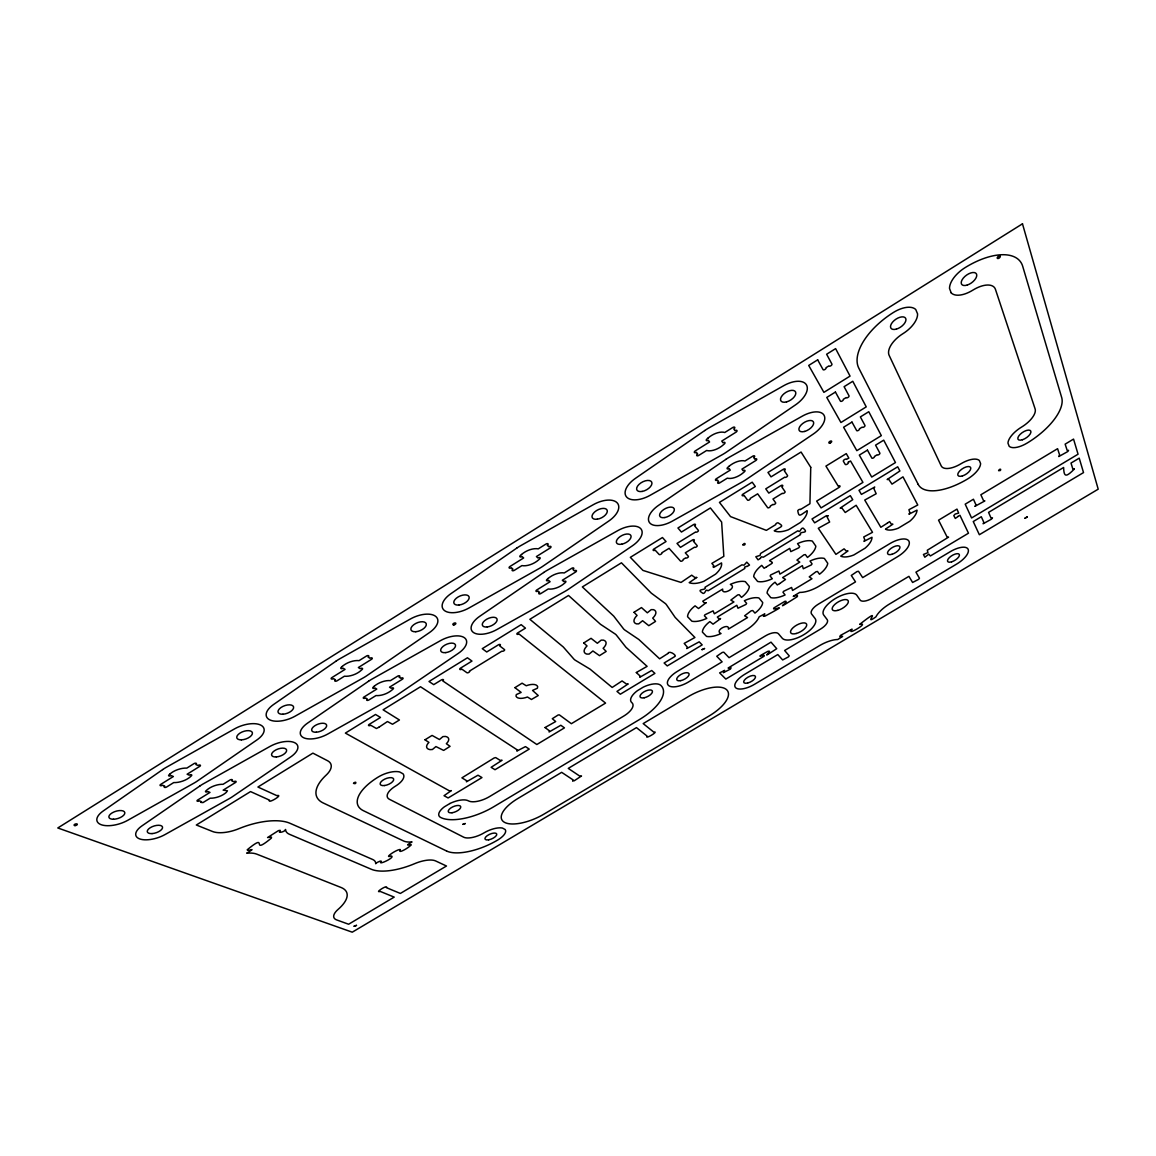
<?xml version="1.0" encoding="UTF-8"?>
<svg xmlns="http://www.w3.org/2000/svg" width="1156" height="1156" viewBox="0 0 1156 1156"><rect width="100%" height="100%" fill="white"/><g stroke="black" fill="none" stroke-linecap="round" stroke-linejoin="round"><path stroke-width="1.5" d="M760.489 558.362L758.047 559.851L755.822 556.73L760.157 555.357L760.518 553.507L797.842 530.792C800.559 533.523 800.4 527.671 803.03 528.061C810.428 534.375 798.55 530.604 800.53 534.607L763.379 557.178L761.298 556.831L760.446 558.218M957.876 516.414L959.928 515.287L968.482 533.205L930.407 555.949L928.788 554.172L924.843 557.221L923.442 554.475L927.936 552.626L927.3 550.227L948.556 537.15L947.111 537.02L938.542 520.186L956.98 509.102L958.671 513.105L955.203 514.044L953.787 515.59L955.318 518.437L957.919 516.587M764.492 614.775L764.781 613.822L759.174 616.798A23.423 10.346 -28.4 0 1 745.663 630.323L677.243 671.448A17.037 7.341 -27.2 0 0 668.428 685.392A17.037 7.341 -27.2 0 0 688.499 681.982L722.124 661.839L716.749 656.261L722.269 652.446L723.786 652.186L729.06 657.677L765.518 635.829A11.314 4.826 -28.6 0 1 778.45 633.748L782.236 638.213A19.19 8.121 -29.1 0 0 803.781 634.716A19.19 8.121 -29.1 0 0 815.11 618.561L811.541 613.937A11.416 4.855 -29.6 0 1 818.361 604.155L855.512 581.887L851.293 575.442L857.044 571.541L858.518 571.31L862.665 577.61L897.562 556.686A17.658 7.586 -31.1 0 0 908.862 541.051A17.658 7.586 -31.1 0 0 889.845 543.638L819.301 586.049A23.712 10.462 -29.8 0 1 799.692 592.407C785.488 600.903 799.721 592.537 797.207 596.727C768.986 614.544 791.268 600.181 784.866 601.337L773.985 607.883C770.561 612.246 793.204 600.932 765.214 616.018L763.379 616.321L764.188 614.978M279.983 831.265L280.186 830.326L278.466 830.615L267.571 837.536L271.458 837.074L271.385 838.114C248.829 856.668 269.796 831.048 247.182 849.833C248.208 851.813 257.86 846.351 246.69 853.186A24.348 10.187 -19.7 0 1 256.719 854.125L341.006 887.461A44.477 17.34 -21 0 1 338.13 909.367A21.473 8.222 -21.7 0 0 336.743 919.945L348.621 924.236L394.196 897.114L380.208 891.421C373.764 893.285 388.214 883.979 386.465 887.678L400.366 893.443L446.476 866.017L435.668 860.96A21.473 8.395 -22.6 0 0 414.614 863.677A44.419 17.976 -22.4 0 1 371.336 869.269L289.361 834.242A24.276 10.462 -20.8 0 1 285.561 829.473C285.257 831.944 277.426 833.375 279.738 831.424M381.018 861.87C382.882 859.284 374.862 863.373 375.7 863.734A22.426 9.002 -21.6 0 0 372.752 859.529L289.968 823.274A49.188 20.967 -19.9 0 0 238.859 828.693A25.562 11.285 -19.4 0 1 212.502 831.482L196.332 825.008L250.534 791.585L269.464 800.125C267.195 804.547 284.535 794.013 276.79 795.617L257.904 787.034L312.886 753.134L327.567 760.735A25.49 11.603 -20.6 0 1 326.079 775.199A49.058 21.834 -21.6 0 0 323.218 802.972L403.603 840.99A22.426 9.205 -22.6 0 0 412.042 841.944C404.73 846.264 407.822 844.819 411.233 844.761C409.238 847.521 396.884 854.804 400.352 849.544C396.999 848.981 382.723 858.98 391.205 855.975C396.118 856.972 378.344 865.41 380.786 862.015M723.902 671.448L723.338 672.691L730.476 669.049L731.083 667.72L728.107 668.038L771.009 642.144L776.716 648.689C755.937 662.359 775.069 649.166 767.685 651.449C750.851 660.654 766.934 652.851 763.943 656.319L725.838 679.078L719.639 672.879L724.61 670.35L724.147 671.289M851.062 630.584C848.302 634.904 869.977 622.029 859.674 624.385C885.713 603.808 861.177 627.318 875.93 616.842A21.95 8.858 -30.3 0 1 889.571 603.967L956.604 564.099A17.037 6.95 -31.5 0 0 968.078 549.172A17.037 6.95 -31.5 0 0 950.232 551.701L915.942 572.162L919.453 578.246L918.601 579.358L912.604 582.465L908.919 576.353L872.404 598.129A11.329 4.74 -30.3 0 1 860.078 600.007L856.842 595.282A19.305 8.135 -29.8 0 0 835.47 598.476A19.305 8.135 -29.8 0 0 823.737 615.064L827.19 619.645A11.228 4.696 -29.3 0 1 820.457 629.124L784.621 650.496L789.216 655.828L788.464 656.868L782.67 659.946L777.786 654.571L744.739 674.295A16.401 6.763 -28 0 0 735.592 687.661A16.401 6.763 -28 0 0 754.42 684.366L819.546 645.64A21.661 8.771 -29.1 0 1 837.782 639.514L842.623 636.378L839.805 636.667L840.47 635.424L852.059 629.124L851.293 630.439M747.079 566.512L749.507 565.038L746.762 562.148L744.059 565.154L741.849 564.865L704.972 587.306C707.385 590.846 694.308 588.158 703.166 593.476C705.637 593.563 705.276 588.303 708.093 590.788L744.811 568.477L744.594 567.105L746.819 566.324M696.721 577.48L689.207 582.638A19.594 9.277 -28.5 0 0 703.86 581.295L715.535 574.185A19.594 9.277 -28.5 0 0 721.532 562.914L713.714 567.379L713.035 566.874L713.917 565.876L711.865 563.391L723.829 556.325L721.633 522.064L710.391 507.961L677.936 527.989L681.433 532.049L693.528 524.607A1.59 0.78 -28.9 0 1 695.377 524.39A1.59 0.78 -28.9 0 1 694.554 525.821L698.325 530.329A1.575 0.78 -28.8 0 1 697.487 531.76A1.575 0.78 -28.8 0 1 695.652 531.977L677.011 543.436L680.465 547.366L692.386 540.04A1.561 0.766 -28.7 0 1 694.221 539.823A1.561 0.766 -28.7 0 1 693.398 541.225L697.126 545.574A1.546 0.751 -28.6 0 1 696.302 546.961A1.546 0.751 -28.6 0 1 694.496 547.193L685.291 552.828L688.326 556.267A1.546 0.751 -28.4 0 1 687.531 557.64A1.546 0.751 -28.4 0 1 685.71 557.871L683.109 559.475A1.532 0.751 -28.3 0 1 682.3 560.848A1.532 0.751 -28.3 0 1 680.494 561.079L669.049 548.334L661.752 552.814A1.561 0.766 -28 0 1 660.972 554.215A1.561 0.766 -28 0 1 659.108 554.447L655.12 550.111A1.575 0.78 -27.9 0 1 653.241 550.343A1.575 0.78 -27.9 0 1 654.036 548.927L666.044 541.528L662.46 537.526L630.338 557.337L642.953 570.414L681.043 582.451L691.707 575.182L694.872 577.509L696.721 577.48M887.418 523.104L880.829 527.295L864.746 500.057L876.176 493.742L873.82 488.497L874.731 487.037L861.408 494.407L859.009 490.346L897.706 466.793L899.903 470.983L887.143 479.538L888.805 479.393L891.998 484.133L902.981 476.836L917.763 504.999L908.934 509.695L909.873 512.903L908.919 514.203L916.997 510.114A18.973 8.367 -31.6 0 1 909.743 521.284L898.328 528.162A18.973 8.367 -31.6 0 1 885.453 529.13L892.88 524.203L891.29 524.116L889.629 521.616L887.418 523.047M1074.3 469.061C1065.933 477.573 1063.91 477.182 1063.621 467.486L988.568 512.383L991.039 518.047L992.469 517.845L991.516 519.116L983.12 523.769L983.828 522.353L981.3 516.732L973.251 521.544L979.349 534.722L1083.519 472.587L1079.227 458.152L1071.005 463.065L1072.884 469.148L1074.3 469.105M634.037 612.333L637.072 615.44A11.994 5.607 -27.1 0 0 636.479 623.864L638.704 623.879L642.577 620.729L648.805 625.671L655.553 621.393L652.721 618.113A11.994 5.607 -27.1 0 0 653.458 609.66L651.218 609.631L647.331 612.81L641.479 607.579L634.052 612.261M827.956 515.778L827.089 516.905L829.647 522.006L818.303 528.278L835.918 554.389L844.068 548.84L846.438 551.166L847.998 550.935L840.715 556.108A18.799 8.323 -30.7 0 0 853.793 554.981L865.093 548.175A18.799 8.323 -30.7 0 0 871.956 537.265L863.951 541.384L864.832 540.069L863.734 536.976L872.52 532.309L856.148 505.288L845.224 512.498L841.843 507.946L840.152 508.12L852.752 499.667L850.31 495.649L812.018 518.957L814.633 522.844L826.424 515.692L827.956 515.778M636.32 672.561L640.092 676.029L639.759 677.286L651.695 670.494L654.903 673.384L620.324 694.207L616.972 691.418L628.199 683.904L626.624 684.15L622.072 680.942L612.174 687.444L590.008 669.107L575.385 660.293A24.536 11.416 -26.1 0 1 573.81 658.992L563.29 646.984L529.867 619.298L568.521 595.47L600.441 624.269L614.992 633.893A24.536 11.416 -26.1 0 1 616.495 635.251L625.96 647.273L647.114 666.362L636.335 672.503M766.515 566.83L764.116 568.29L761.732 565.371A19.016 8.684 -29.4 0 0 753.683 576.627L757.599 581.439A19.016 8.684 -29.4 0 0 772.295 578.751L770.127 575.991L770.676 574.966L778.913 571.006L779.924 574.127L799.793 562.119L796.932 560.096L803.868 554.851L805.385 554.591L807.466 557.467A19.117 8.713 -30 0 0 815.847 546.167L812.307 541.08A19.117 8.713 -30 0 0 797.539 543.638L799.663 546.615L798.796 547.814L790.791 551.629L789.721 548.378L769.506 560.66C774.173 563.333 773.191 562.38 766.515 566.83M1024.953 518.235L1027.294 516.876L1024.953 518.235M572.625 780.806L574.243 780.762L581.511 775.994L579.835 776.167L568.261 768.393L636.465 727.615L647.071 736.083C644.152 740.129 659.758 730.823 653.761 732.095L643.184 723.598L688.152 696.707A32.686 13.511 -27.2 0 1 726.575 689.684A32.686 13.511 -27.2 0 1 709.206 715.925L544.115 814.041A32.224 12.976 -24.3 0 1 504.276 822.205A32.224 12.976 -24.3 0 1 517.888 798.493L561.657 772.338L573.318 780.054L572.639 780.762M706.027 602.767L698.527 608.518L695.074 605.845A18.828 8.583 -28.1 0 0 687.574 616.726L691.909 621.22A18.828 8.583 -28.1 0 0 706.822 618.359L704.409 615.787L704.9 614.804L713.093 610.859L714.336 613.807L733.93 601.958L730.852 600.109L737.615 594.964L739.161 594.69L741.502 597.377A18.901 8.627 -28.6 0 0 749.334 586.453L745.36 581.67A18.901 8.627 -28.6 0 0 730.375 584.401C738.193 587.812 721.055 596.193 722.673 589.083L702.747 601.192L704.235 602.811L706.027 602.767M514.969 687.704L521.154 692.415L516.298 694.583L516.01 696.129A11.835 5.433 -24.7 0 0 527.468 697.01L531.442 699.481L538.248 695.522L532.54 690.421L537.381 688.254L537.699 686.707A11.835 5.433 -24.7 0 0 526.24 685.754L522.079 683.182L514.998 687.589M810.746 467.313L809.937 503.741L800.458 509.536A1.532 0.723 -30.5 0 0 798.738 509.738A1.532 0.723 -30.5 0 0 797.828 511.14C798.998 517.483 799.779 515.533 807.163 510.677A19.883 9.407 -30.3 0 1 800.4 522.483L788.508 529.723A19.883 9.407 -30.3 0 1 774.245 530.763C782.121 525.893 784.173 526.616 778.378 523.018A1.532 0.723 -30.1 0 0 776.644 523.22A1.532 0.723 -30.1 0 0 775.763 524.607L766.356 530.358L730.534 516.602L719.451 502.383L752.195 482.182L755.33 486.531L743.077 494.074A1.59 0.795 -30 0 0 742.195 495.548A1.59 0.795 -30 0 0 744.03 495.36L747.527 500.071A1.59 0.78 -30 0 0 749.334 499.869A1.59 0.78 -30 0 0 750.215 498.409L757.657 493.829L767.642 507.657A1.561 0.751 -30.2 0 0 769.419 507.455A1.561 0.751 -30.2 0 0 770.301 506.025L772.959 504.392A1.561 0.751 -30.3 0 0 774.737 504.204A1.561 0.751 -30.3 0 0 775.618 502.759L772.974 499.031L782.352 493.28A1.575 0.766 -30.6 0 0 784.129 493.092A1.575 0.766 -30.6 0 0 785.04 491.632L781.803 486.922A1.59 0.78 -30.7 0 0 782.713 485.448A1.59 0.78 -30.7 0 0 780.921 485.636L768.783 493.092L765.763 488.844L784.765 477.153A1.604 0.78 -30.9 0 0 786.571 476.966A1.604 0.78 -30.9 0 0 787.496 475.477L784.23 470.593A1.604 0.795 -30.9 0 0 785.155 469.09A1.604 0.795 -30.9 0 0 783.335 469.278L771.023 476.864L767.974 472.457L801.065 452.039L810.746 467.313M378.922 727.225L376.423 728.511L370.715 725.245A1.546 0.723 -21.8 0 1 368.721 725.592A1.546 0.723 -21.8 0 1 369.212 724.379L380.497 717.442L375.527 714.48L345.369 733.092L449.568 790.935L451.331 790.617L444.02 795.704L448.123 797.958L481.98 777.569L478.006 775.214L466.446 781.803L466.576 780.676L461.909 777.858L494.176 757.96L495.707 757.599L500.216 760.388L502.08 760.258L491.112 767.324L495.014 769.708L529.217 749.102L525.46 746.603L516.833 751.068L517.426 750.013L420.509 686.751L383.098 709.813L399.441 719.986L392.52 724.248L387.448 721.546L378.922 727.225M779.635 583.549L777.28 584.965L775.011 582.191A18.583 8.28 -29.4 0 0 767.064 593.057L770.792 597.652A18.583 8.28 -29.4 0 0 785.083 594.95L783.002 592.277L783.566 591.337L791.614 587.465L792.554 590.456L811.974 578.751L809.229 576.844L816.02 571.743L817.494 571.483L819.488 574.229A18.669 8.309 -29.9 0 0 827.754 563.304L824.373 558.449A18.669 8.309 -29.9 0 0 810.024 561.036L812.047 563.868L811.353 564.908L803.29 568.766L802.38 565.645L782.612 577.595L785.516 579.459L779.635 583.607M720.491 618.561L718.757 618.619L717.327 617.058L736.82 605.282L737.976 608.229L745.996 604.4L746.603 603.345L744.363 600.715A18.467 8.222 -28.6 0 1 758.928 597.97L762.714 602.522A18.467 8.222 -28.6 0 1 754.955 613.099L752.729 610.527L751.227 610.802L744.608 615.801L747.556 617.564L728.396 629.095C729.898 622.477 713.743 630.497 721.026 633.531A18.395 8.193 -28.1 0 1 706.547 636.407L702.4 632.101A18.395 8.193 -28.1 0 1 709.842 621.596L713.05 624.168L720.463 618.72M975.086 506.241L984.869 500.924L983.539 500.649L980.852 494.768L1057.595 448.687L1059.619 455.016L1058.795 456.548L1067.667 451.606L1068.549 450.349L1067.205 450.464L1065.138 444.15L1073.548 439.092L1078.057 454.207L971.589 517.96L965.202 504.175L973.439 499.233L976.083 505.114L975.086 506.241M667.879 653.501L659.614 658.804L638.82 639.47L624.934 630.107A24.681 11.546 -27.1 0 1 623.445 628.734L613.735 616.134L582.349 586.93L621.451 562.813L651.305 593.158L665.09 603.36A24.681 11.546 -27.1 0 1 666.477 604.79L675.162 617.405L694.915 637.491L684.193 643.401L687.545 647.403L686.794 648.559L699.192 641.84L702.183 644.889L667.258 665.928L664.108 662.995L674.786 656.565C677.445 655.784 669.165 649.845 667.879 653.458M545.083 727.586L549.331 730.78L549.1 731.965L560.833 725.274L564.446 727.875L536.846 744.507L442.748 680.898A1.546 0.737 -23.2 0 0 443.326 679.641A1.546 0.737 -23.2 0 0 441.361 679.945L433.731 684.641L429.006 681.505L467.443 657.793L471.98 661.073L460.478 668.168A1.546 0.751 -23.6 0 0 459.886 669.44A1.546 0.751 -23.6 0 0 461.851 669.136L466.88 672.691A1.532 0.737 -23.7 0 0 468.83 672.387A1.532 0.737 -23.7 0 0 469.423 671.13L501.921 651.146A1.546 0.737 -24.5 0 0 503.843 650.842A1.546 0.737 -24.5 0 0 504.478 649.571L499.638 645.857A1.546 0.751 -24.4 0 0 500.259 644.571A1.546 0.751 -24.4 0 0 498.323 644.86L486.734 651.984L482.269 648.66L521.168 624.659L525.445 628.142L517.686 632.924A1.546 0.751 -24.8 0 0 517.035 634.239A1.546 0.751 -24.8 0 0 518.972 633.95L605.571 703.094L571.367 723.699L559.388 714.899L558.175 714.972L552.293 718.7L555.689 721.546L545.112 727.485M702.053 649.643L704.524 648.516L702.053 649.643M200.884 802.409L202.994 802.582L210.117 798.204A12.875 5.881 -19 0 0 226.258 792.438L227.457 790.776L223.151 790.14L235.477 782.511A1.59 0.723 -19.3 0 0 235.853 781.355A1.59 0.723 -19.3 0 0 233.743 781.731L231.72 780.806A1.59 0.737 -19.2 0 0 232.096 779.635A1.59 0.737 -19.2 0 0 229.986 780.011L223.079 784.303A12.875 5.881 -19 0 0 206.78 790.097L205.797 790.993A1.604 0.737 -18.8 0 0 205.913 791.947A1.604 0.737 -18.8 0 0 207.907 791.513L209.973 792.409L197.647 800.053A1.59 0.723 -18.7 0 0 197.3 801.195A1.59 0.723 -18.7 0 0 199.424 800.805L201.505 801.686L200.913 802.293M425.018 739.826L428.919 742.398A11.82 5.318 -23 0 0 429.989 749.623L432.402 749.507L435.928 746.574L443.658 750.417L450.074 746.343L446.361 743.713A11.82 5.318 -23 0 0 445.421 736.444L442.907 736.603L439.453 739.522L432.084 735.418L425.032 739.768M848.287 462.169L848.331 462.414A1.85 0.881 -31.8 0 1 847.203 464.134A1.85 0.881 -31.8 0 1 845.195 464.336L843.389 461.287A1.85 0.896 -31.9 0 1 844.516 459.553A1.85 0.896 -31.9 0 1 846.539 459.351L848.836 458.108L846.279 453.614L825.933 466.099L838.259 486.199A1.546 0.737 -31.4 0 1 839.964 486.011A1.546 0.737 -31.4 0 1 839.025 487.442L816.642 501.112L821.078 507.889L862.94 482.384L850.556 460.998L848.287 462.169M583.794 642.938L587.031 645.958A11.936 5.549 -26.1 0 0 586.843 654.094L589.126 654.079L592.898 650.973L599.502 655.654L606.178 651.42L603.129 648.299A11.936 5.549 -26.1 0 0 603.446 640.135L601.178 640.135L597.363 643.271L591.048 638.329L583.794 642.938M462.862 824.401L465.304 823.52L462.891 824.315M742.831 544.823C746.126 546.369 745.634 541.051 742.86 544.707M998.596 470.593C1001.847 471.59 1000.98 466.923 998.625 470.478M353.548 783.392C356.612 785.04 356.727 779.982 353.563 783.335M354.126 926.187L356.481 925.392L354.126 926.187M169.918 774.058L168.921 774.982A1.662 0.78 -18.1 0 0 169.079 775.994A1.662 0.78 -18.1 0 0 171.146 775.56L173.357 776.514L160.684 784.418A1.647 0.766 -18 0 0 160.352 785.618A1.647 0.766 -18 0 0 162.591 785.227L164.802 786.167A1.647 0.766 -18 0 0 164.484 787.352A1.647 0.766 -18 0 0 166.695 786.961L173.718 782.583A13.366 6.242 -18.3 0 0 190.48 776.673L191.463 775.748A1.633 0.766 -18.4 0 0 191.332 774.751A1.633 0.766 -18.4 0 0 189.281 775.185L187.127 774.231L199.8 766.327A1.647 0.78 -18.6 0 0 200.161 765.113A1.647 0.78 -18.6 0 0 197.965 765.489L195.798 764.506A1.647 0.78 -18.5 0 0 196.159 763.292A1.647 0.78 -18.5 0 0 193.933 763.668L186.839 768.104A13.366 6.242 -18.3 0 0 169.918 774.058M342.234 666.463L341.15 667.446A1.647 0.824 -21.2 0 0 341.136 668.587A1.647 0.824 -21.2 0 0 343.144 668.197L345.066 669.382L331.888 677.604A1.647 0.824 -21 0 0 331.382 678.933A1.647 0.824 -21 0 0 333.535 678.615L335.471 679.771A1.633 0.809 -21.1 0 0 334.965 681.086A1.633 0.809 -21.1 0 0 337.104 680.768L344.416 676.217A13.294 6.661 -21.4 0 0 361.091 670.437L362.175 669.454A1.633 0.809 -21.6 0 0 362.218 668.327A1.633 0.809 -21.6 0 0 360.224 668.703L358.346 667.532L371.524 659.31A1.633 0.824 -21.8 0 0 372.059 657.966A1.633 0.824 -21.8 0 0 369.934 658.284L368.07 657.07A1.647 0.824 -21.8 0 0 368.605 655.727A1.647 0.824 -21.8 0 0 366.466 656.03L359.083 660.64A13.294 6.661 -21.4 0 0 342.234 666.463M374.183 686.303L373.128 687.256A1.59 0.78 -21.9 0 0 373.07 688.34A1.59 0.78 -21.9 0 0 375.006 687.965L376.798 689.063L363.996 696.996A1.59 0.766 -21.7 0 0 363.49 698.267A1.59 0.766 -21.7 0 0 365.556 697.935L367.348 699.019A1.575 0.766 -21.7 0 0 366.842 700.276A1.575 0.766 -21.7 0 0 368.894 699.958L375.989 695.565A12.846 6.242 -22 0 0 392.057 689.915L393.112 688.99A1.575 0.766 -22.2 0 0 393.185 687.907A1.575 0.766 -22.2 0 0 391.277 688.297L389.529 687.184L402.317 679.266A1.59 0.766 -22.4 0 0 402.866 677.98A1.59 0.766 -22.4 0 0 400.829 678.297L399.08 677.17A1.59 0.78 -22.4 0 0 399.629 675.884A1.59 0.78 -22.4 0 0 397.577 676.202L390.41 680.638A12.846 6.242 -22 0 0 374.183 686.303M521.5 554.519L520.316 555.574A1.662 0.867 -25.4 0 0 520.113 556.86A1.662 0.867 -25.4 0 0 522.064 556.527L523.654 557.958L509.94 566.512A1.662 0.867 -25.1 0 0 509.261 567.986A1.662 0.867 -25.1 0 0 511.328 567.726L512.946 569.128A1.647 0.853 -25.2 0 0 512.253 570.587A1.647 0.853 -25.2 0 0 514.319 570.327L521.92 565.602A13.41 7.008 -25.6 0 0 538.508 559.966L539.679 558.926A1.647 0.853 -25.7 0 0 539.895 557.654A1.647 0.853 -25.7 0 0 537.974 557.987L536.413 556.556L550.126 548.016A1.647 0.867 -26 0 0 550.848 546.528A1.647 0.867 -26 0 0 548.811 546.774L547.265 545.314A1.662 0.867 -26 0 0 547.987 543.826A1.662 0.867 -26 0 0 545.935 544.071L538.248 548.869A13.41 7.008 -25.6 0 0 521.5 554.519M548.117 578.477L546.961 579.488A1.604 0.809 -25.7 0 0 546.73 580.702A1.604 0.809 -25.7 0 0 548.609 580.37L550.097 581.714L536.803 589.95A1.604 0.809 -25.5 0 0 536.109 591.337A1.604 0.809 -25.5 0 0 538.104 591.077L539.606 592.392A1.59 0.809 -25.5 0 0 538.913 593.779A1.59 0.809 -25.5 0 0 540.892 593.519L548.262 588.953A12.962 6.546 -25.9 0 0 564.244 583.462L565.385 582.465A1.59 0.795 -26 0 0 565.631 581.251A1.59 0.795 -26 0 0 563.781 581.584L562.322 580.254L575.616 572.032A1.604 0.809 -26.3 0 0 576.353 570.616A1.604 0.809 -26.3 0 0 574.388 570.862L572.942 569.503A1.604 0.809 -26.3 0 0 573.665 568.087A1.604 0.809 -26.3 0 0 571.7 568.333L564.244 572.957A12.962 6.546 -25.9 0 0 548.117 578.477M708.137 437.98L706.851 439.107A1.705 0.91 -30.3 0 0 706.432 440.552A1.705 0.91 -30.3 0 0 708.325 440.277L709.567 441.968L695.291 450.883A1.691 0.896 -29.9 0 0 694.409 452.487A1.691 0.896 -29.9 0 0 696.389 452.314L697.66 453.99A1.691 0.896 -29.9 0 0 696.765 455.594A1.691 0.896 -29.9 0 0 698.744 455.406L706.648 450.479A13.756 7.254 -30.4 0 0 723.121 445.017L724.393 443.904A1.691 0.881 -30.5 0 0 724.812 442.488A1.691 0.881 -30.5 0 0 722.962 442.762L721.749 441.072L736.025 432.171A1.705 0.896 -30.8 0 0 736.95 430.538A1.705 0.896 -30.8 0 0 734.999 430.711L733.8 428.977A1.705 0.896 -30.8 0 0 734.725 427.344A1.705 0.896 -30.8 0 0 732.774 427.503L724.769 432.489A13.756 7.254 -30.4 0 0 708.137 437.98M728.959 466.359L727.702 467.443A1.647 0.838 -30.2 0 0 727.283 468.801A1.647 0.838 -30.2 0 0 729.104 468.527L730.26 470.102L716.431 478.671A1.633 0.838 -29.8 0 0 715.55 480.202A1.633 0.838 -29.8 0 0 717.457 480.015L718.642 481.575A1.633 0.824 -29.8 0 0 717.76 483.092A1.633 0.824 -29.8 0 0 719.653 482.905L727.312 478.165A13.294 6.777 -30.3 0 0 743.178 472.818L744.421 471.749A1.633 0.824 -30.3 0 0 744.854 470.42A1.633 0.824 -30.3 0 0 743.062 470.68L741.935 469.119L755.764 460.565A1.647 0.838 -30.7 0 0 756.674 459.004A1.647 0.838 -30.7 0 0 754.81 459.192L753.683 457.574A1.647 0.838 -30.7 0 0 754.608 456.013A1.647 0.838 -30.7 0 0 752.729 456.201L744.97 460.998A13.294 6.777 -30.3 0 0 728.959 466.359M162.678 769.578L103.173 811.006A20.707 9.393 -17.3 0 0 101.034 824.647A20.707 9.393 -17.3 0 0 127.68 820.341L193.861 783.19A27.484 12.846 -18.3 0 0 197.373 781.008L256.921 739.941A20.548 9.884 -19.3 0 0 260.707 725.087A20.548 9.884 -19.3 0 0 234.726 728.786L166.262 767.338A27.484 12.846 -18.3 0 0 162.678 769.578M336.165 661.059L273.611 704.481A20.519 10.028 -20.1 0 0 269.391 719.668A20.519 10.028 -20.1 0 0 295.083 716.185L363.215 677.907A27.354 13.684 -21.4 0 0 366.857 675.653L429.396 632.621A20.548 10.491 -22.9 0 0 435.393 616.162A20.548 10.491 -22.9 0 0 410.438 618.98L339.907 658.732A27.354 13.684 -21.4 0 0 336.165 661.059M516.703 548.146L450.883 593.693A20.577 10.621 -23.9 0 0 444.424 610.527A20.577 10.621 -23.9 0 0 469.09 607.94L539.245 568.477A27.585 14.407 -25.6 0 0 543.031 566.122L608.779 521.038A20.837 10.982 -27.4 0 0 617.145 502.817A20.837 10.982 -27.4 0 0 593.303 504.681L520.605 545.719A27.585 14.407 -25.6 0 0 516.703 548.146M704.741 430.538L635.424 478.367A20.967 11.069 -28.5 0 0 626.552 496.964A20.967 11.069 -28.5 0 0 650.062 495.346L722.356 454.64A28.293 14.927 -30.4 0 0 726.3 452.198L795.458 404.903A21.53 11.3 -32.2 0 0 806.411 384.818A21.53 11.3 -32.2 0 0 783.797 385.642L708.787 428.009A28.293 14.927 -30.4 0 0 704.741 430.538M200.031 785.878L142.043 825.817A19.941 8.858 -18.1 0 0 139.544 838.866A19.941 8.858 -18.1 0 0 165.019 834.574L229.278 798.637A26.501 12.095 -19 0 0 232.688 796.527L290.705 756.92A19.825 9.291 -20.1 0 0 294.78 742.744A19.825 9.291 -20.1 0 0 269.912 746.473L203.528 783.71A26.501 12.095 -19 0 0 200.031 785.878M368.547 681.245L307.684 723.035A19.811 9.421 -20.8 0 0 303.219 737.528A19.811 9.421 -20.8 0 0 327.813 734.002L393.878 697.01A26.415 12.846 -22 0 0 397.418 694.828L458.253 653.4A19.854 9.826 -23.4 0 0 464.409 637.722A19.854 9.826 -23.4 0 0 440.508 640.626L372.174 678.991A26.415 12.846 -22 0 0 368.547 681.245M543.681 572.495L479.754 616.278A19.898 9.942 -24.3 0 0 473.165 632.289A19.898 9.942 -24.3 0 0 496.777 629.601L564.749 591.511A26.66 13.482 -25.9 0 0 568.434 589.242L632.274 545.892A20.143 10.259 -27.5 0 0 640.67 528.581A20.143 10.259 -27.5 0 0 617.824 530.604L547.453 570.154A26.66 13.482 -25.9 0 0 543.681 572.495M725.838 459.394L658.631 505.288A20.273 10.332 -28.6 0 0 649.773 522.946A20.273 10.332 -28.6 0 0 672.301 521.154L742.282 481.908A27.339 13.93 -30.3 0 0 746.111 479.552L813.159 434.136A20.794 10.534 -31.9 0 0 823.953 415.105A20.794 10.534 -31.9 0 0 802.278 416.16L729.754 456.967A27.339 13.93 -30.3 0 0 725.838 459.394M1022.482 223.816L57.8 827.971L352.248 932.184L1098.2 489.176L1022.482 223.816M817.668 359.848L808.709 365.441L823.896 392.361L850.05 376.105L835.615 348.621L826.627 354.242L831.901 364.039A1.748 0.91 -33.3 0 1 830.861 365.758A1.748 0.91 -33.3 0 1 828.939 365.888L825.991 367.724A1.748 0.91 -33.2 0 1 824.951 369.458A1.748 0.91 -33.2 0 1 823.029 369.573L817.668 359.848M835.427 392.057L826.771 397.433L840.932 422.504L866.234 406.883L852.781 381.278L844.097 386.682L849.01 395.8A1.691 0.853 -32.9 0 1 847.984 397.433A1.691 0.853 -32.9 0 1 846.134 397.577L843.273 399.34A1.676 0.853 -32.8 0 1 842.262 400.973A1.676 0.853 -32.8 0 1 840.412 401.118L835.427 392.057M851.972 422.085L843.605 427.243L856.827 450.667L881.334 435.639L868.777 411.724L860.367 416.911L864.948 425.422A1.633 0.795 -32.6 0 1 863.951 426.983A1.633 0.795 -32.6 0 1 862.174 427.128L859.414 428.833A1.633 0.795 -32.5 0 1 858.402 430.379A1.633 0.795 -32.5 0 1 856.639 430.538L851.972 422.085M867.448 450.132L859.327 455.103L871.711 477.038L895.467 462.559L883.719 440.161L875.569 445.147L879.861 453.123A1.575 0.751 -32.3 0 1 878.863 454.597A1.575 0.751 -32.3 0 1 877.173 454.756L874.485 456.403A1.575 0.751 -32.2 0 1 873.503 457.877A1.575 0.751 -32.2 0 1 871.812 458.051L867.448 450.132M449.872 803.521L444.323 806.859A16.849 6.994 -23.2 0 0 440.667 817.465A42.714 17.846 -23.5 0 0 493.901 806.657L639.355 719.61A43.133 18.568 -26.1 0 0 660.683 685.277A17.065 7.369 -26.5 0 0 643.242 687.155L637.447 690.652A17.065 7.369 -26.5 0 0 631.826 702.631A17.008 7.312 -26 0 1 623.59 716.171L489.465 796.628A16.863 7.052 -23.6 0 1 468.353 800.833A16.849 6.994 -23.2 0 0 449.872 803.521M446.606 851.018L363.403 810.688A45.127 19.609 -22.3 0 1 378.229 777.034A18.077 7.948 -22.1 0 1 399.629 771.948L403.01 773.798A18.077 7.948 -22.1 0 1 395.468 786.138A17.73 7.673 -22.4 0 0 389.442 799.302L463.643 837.175A16.242 6.531 -23.5 0 0 484.003 832.884A15.967 6.315 -23.7 0 1 502.47 828.072L505.143 829.531A15.967 6.315 -23.7 0 1 497.615 840.08A41.009 16.415 -23.5 0 1 446.606 851.018M918.211 484.393L858.807 368.143A55.3 28.12 -34.7 0 1 893.443 312.452A22.21 11.473 -34.9 0 1 915.754 309.533L917.561 313.825A22.21 11.473 -34.9 0 1 902.908 333.694A21.704 10.982 -34.6 0 0 889.137 355.354L941.186 465.854A19.045 8.526 -33 0 0 960.882 463.802A18.684 8.208 -32.9 0 1 979.305 460.449L980.591 463.513A18.684 8.208 -32.9 0 1 967.63 478.945A48.046 21.415 -33 0 1 918.211 484.393M951.186 292.858L949.524 288.465A22.658 11.502 -36.4 0 1 964.971 267.715A56.398 28.192 -36.1 0 1 1022.684 266.241L1061.685 397.505A48.812 21.487 -34.1 0 1 1027.178 443.037A18.973 8.237 -33.9 0 1 1009.159 446.259L1007.974 443.138A18.973 8.237 -33.9 0 1 1021.528 427.113A19.349 8.554 -34.1 0 0 1035.111 408.921L995.432 289.318A22.137 11.011 -36 0 0 972.918 290.098A22.658 11.502 -36.4 0 1 951.186 292.858M837.71 610.382A9.075 3.829 -29.8 0 0 848.201 600.773A9.075 3.829 -29.8 0 0 834.863 604.371A9.075 3.829 -29.8 0 0 837.71 610.382M747.657 683.023A6.56 2.702 -28 0 0 755.432 676.361A6.56 2.702 -28 0 0 745.75 678.716A6.56 2.702 -28 0 0 747.657 683.023M951.605 561.845A6.806 2.789 -31.5 0 0 959.307 554.461A6.806 2.789 -31.5 0 0 949.437 557.524A6.806 2.789 -31.5 0 0 951.605 561.845M998.437 258.409A1.835 0.925 -37.1 0 0 1000.229 256.112A1.835 0.925 -37.1 0 0 997.57 257.066A1.835 0.925 -37.1 0 0 998.437 258.409M829.921 443.095A1.618 0.795 -32 0 0 831.641 441.231A1.618 0.795 -32 0 0 829.228 441.91A1.618 0.795 -32 0 0 829.921 443.095M453.86 624.905A1.618 0.824 -23.6 0 0 455.825 623.286A1.618 0.824 -23.6 0 0 453.325 623.604A1.618 0.824 -23.6 0 0 453.86 624.905M786.499 401.927A8.612 4.523 -32.2 0 0 795.473 391.768A8.612 4.523 -32.2 0 0 782.496 395.208A8.612 4.523 -32.2 0 0 786.499 401.927M642.187 491.43A8.381 4.422 -28.5 0 0 651.724 482.139A8.381 4.422 -28.5 0 0 638.965 484.451A8.381 4.422 -28.5 0 0 642.187 491.43M804.619 431.448A8.323 4.219 -31.9 0 0 813.376 421.781A8.323 4.219 -31.9 0 0 800.877 425.177A8.323 4.219 -31.9 0 0 804.619 431.448M664.845 517.541A8.106 4.133 -28.6 0 0 674.15 508.669A8.106 4.133 -28.6 0 0 661.897 510.995A8.106 4.133 -28.6 0 0 664.845 517.541M597.204 519.217A8.338 4.393 -27.4 0 0 607.175 510.287A8.338 4.393 -27.4 0 0 594.574 512.036A8.338 4.393 -27.4 0 0 597.204 519.217M459.048 605.036A8.237 4.248 -23.9 0 0 469.047 596.742A8.237 4.248 -23.9 0 0 456.36 598.187A8.237 4.248 -23.9 0 0 459.048 605.036M621.755 544.201A8.063 4.104 -27.5 0 0 630.858 535.474A8.063 4.104 -27.5 0 0 618.503 537.887A8.063 4.104 -27.5 0 0 621.755 544.201M487.268 626.957A7.962 3.974 -24.3 0 0 497.022 618.995A7.962 3.974 -24.3 0 0 484.87 620.483A7.962 3.974 -24.3 0 0 487.268 626.957M316.296 732.225A7.919 3.771 -20.8 0 0 326.613 725.087A7.919 3.771 -20.8 0 0 314.562 725.91A7.919 3.771 -20.8 0 0 316.296 732.225M445.797 652.605A7.933 3.93 -23.4 0 0 455.392 644.759A7.933 3.93 -23.4 0 0 443.109 646.363A7.933 3.93 -23.4 0 0 445.797 652.605M282.945 714.22A8.208 4.017 -20.1 0 0 293.552 706.822A8.208 4.017 -20.1 0 0 280.922 707.559A8.208 4.017 -20.1 0 0 282.945 714.22M415.799 631.725A8.222 4.191 -22.9 0 0 426.246 623.763A8.222 4.191 -22.9 0 0 413.747 624.717A8.222 4.191 -22.9 0 0 415.799 631.725M152.057 833.592A7.976 3.54 -18.1 0 0 162.49 826.959A7.976 3.54 -18.1 0 0 150.179 827.754A7.976 3.54 -18.1 0 0 152.057 833.592M276.356 756.934A7.933 3.714 -20.1 0 0 286.558 749.883A7.933 3.714 -20.1 0 0 274.362 750.822A7.933 3.714 -20.1 0 0 276.356 756.934M113.476 819.243A8.28 3.757 -17.3 0 0 124.805 812.61A8.28 3.757 -17.3 0 0 112.262 812.812A8.28 3.757 -17.3 0 0 113.476 819.243M241.329 739.854A8.222 3.959 -19.3 0 0 252.398 732.788A8.222 3.959 -19.3 0 0 239.986 733.092A8.222 3.959 -19.3 0 0 241.329 739.854M75.039 825.586A1.691 0.766 -16.6 0 0 77.322 824.257A1.691 0.766 -16.6 0 0 74.735 824.3A1.691 0.766 -16.6 0 0 75.039 825.586M796.282 633.488A9.031 3.815 -29.1 0 0 806.527 624.009A9.031 3.815 -29.1 0 0 793.103 627.679A9.031 3.815 -29.1 0 0 796.282 633.488M892.027 554.288A7.066 3.035 -31.1 0 0 899.802 546.586A7.066 3.035 -31.1 0 0 889.383 549.75A7.066 3.035 -31.1 0 0 892.027 554.288M680.667 680.653A6.82 2.933 -27.2 0 0 689.063 673.818A6.82 2.933 -27.2 0 0 679.034 675.783A6.82 2.933 -27.2 0 0 680.667 680.653M1022.381 439.771A7.586 3.295 -33.9 0 0 1030.791 431.101A7.586 3.295 -33.9 0 0 1019.968 434.526A7.586 3.295 -33.9 0 0 1022.381 439.771M967.254 285.055A9.06 4.595 -36.4 0 0 976.415 273.856A9.06 4.595 -36.4 0 0 963.28 278.119A9.06 4.595 -36.4 0 0 967.254 285.055M962.413 475.94A7.471 3.28 -32.9 0 0 970.635 467.515A7.471 3.28 -32.9 0 0 959.812 470.853A7.471 3.28 -32.9 0 0 962.413 475.94M896.406 329.099A8.887 4.595 -34.9 0 0 905.654 318.319A8.887 4.595 -34.9 0 0 892.62 322.076A8.887 4.595 -34.9 0 0 896.406 329.099M488.656 839.82A6.387 2.529 -23.7 0 0 496.733 833.996A6.387 2.529 -23.7 0 0 487.182 835.687A6.387 2.529 -23.7 0 0 488.656 839.82M384.5 785.545A7.225 3.179 -22.1 0 0 393.632 778.956A7.225 3.179 -22.1 0 0 382.622 780.372A7.225 3.179 -22.1 0 0 384.5 785.545M452.039 812.755A6.734 2.803 -23.2 0 0 460.724 806.642A6.734 2.803 -23.2 0 0 450.681 808.073A6.734 2.803 -23.2 0 0 452.039 812.755M644.239 697.776A6.82 2.948 -26.5 0 0 652.345 690.941A6.82 2.948 -26.5 0 0 642.086 693.152A6.82 2.948 -26.5 0 0 644.239 697.776"/></g></svg>
